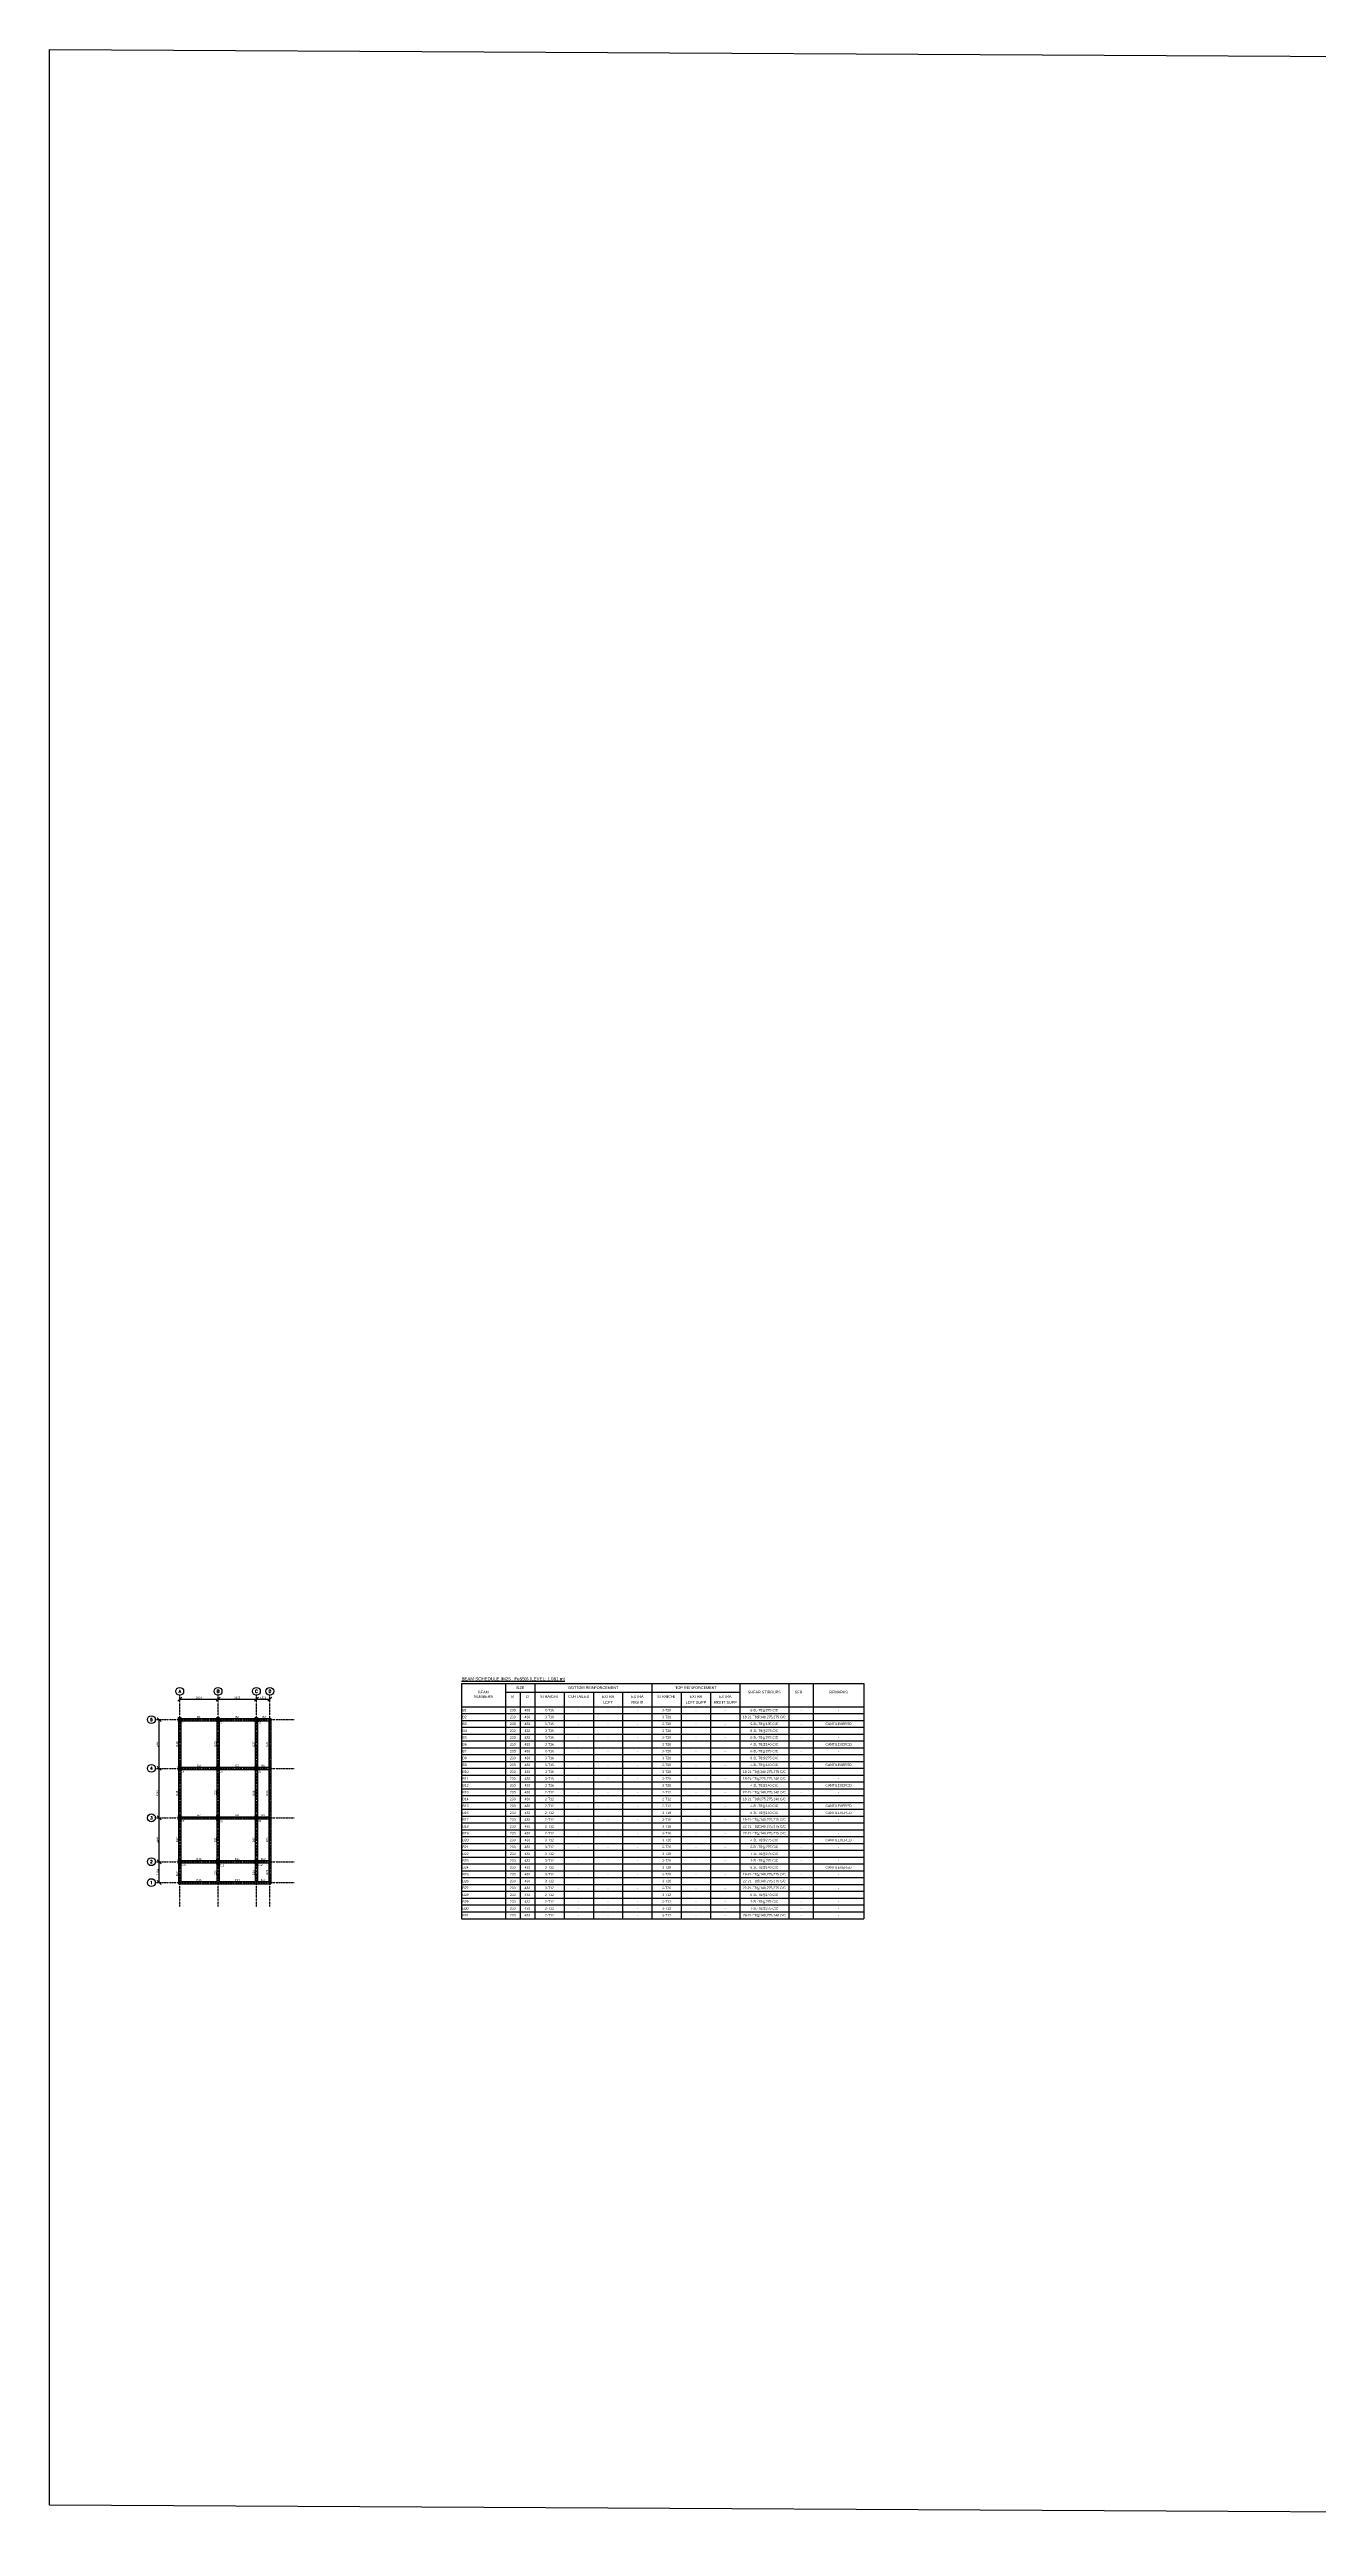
# Model space of a CAD drawing. Header units: inches. Extents: x -816171 to 9366335, y -450961 to 689132.
# Drawn here: x 4345625 to 4475512, y 139179 to 392839 of the extents above; entities that cross this region are included whole.
import ezdxf
from ezdxf.enums import TextEntityAlignment as Align

# ---------------------------------------------------------------- set-up
doc = ezdxf.new("R2010")
doc.units = ezdxf.units.IN
doc.header["$MEASUREMENT"] = 0
doc.linetypes.add('SCCenter', pattern=[1.2, 0.5, -0.3, 0.1, -0.3])
for name, color, linetype in [('Beam', 3, 'Continuous'), ('Beam Nos', 7, 'Continuous'), ('Column', 2, 'Continuous'), ('Column Nos', 7, 'Continuous'), ('Grid Line', 8, 'Continuous'), ('Schedule Border', 60, 'Continuous'), ('Schedule Header', 4, 'Continuous'), ('Schedule Line', 60, 'Continuous'), ('Text', 31, 'Continuous')]:
    doc.layers.add(name, color=color, linetype=linetype)
doc.styles.add('SC-BBS1', font='SansSerif')
doc.styles.add('SC-BBS2', font='SansSerif')
doc.styles.add('SC-FGT2', font='sanss___.ttf')
doc.styles.add('SC-FTG1', font='sanss___.ttf')
doc.styles.get("Standard").update_dxf_attribs({"font": 'txt.shx'})
doc.dimstyles.new('SCGridlineDim', dxfattribs={"dimtxt": 200, "dimasz": 0.18, "dimexe": 75, "dimexo": 75, "dimgap": 50, "dimtad": 1, "dimtoh": 1, "dimdec": 0, "dimzin": 0, "dimdsep": 46, "dimtxsty": 'SC-BBS2', "dimtsz": 200, "dimcen": 0.09, "dimclrd": 8, "dimclre": 8, "dimclrt": 31, "dimadec": 0, "dimazin": 0, "dimtfac": 1, "dimtdec": 0, "dimtix": 1, "dimtofl": 0, "dimtmove": 0, "dimatfit": 3, "dimfxl": 1, "dimtolj": 1, "dimtzin": 0, "dimarcsym": 0})

# ---------------------------------------------------------------- blocks, each defined once
blk = doc.blocks.new('*D1783')
at = {"layer": 'DEFPOINTS', "color": 0, "transparency": 16777216}
for p in [(4356850, 207252), (4356850, 207252), (4356850, 205118)]:
    blk.add_point(p, dxfattribs=at)
at = {"layer": 'Grid Line', "color": 8, "lineweight": -2, "transparency": 16777216}
for p, q in [((4357050, 207052), (4356650, 207452)), ((4356850, 205118), (4356850, 207252)), ((4356925, 207252), (4356925, 207252)), ((4357050, 204918), (4356650, 205318)), ((4356925, 205118), (4356925, 205118))]:
    blk.add_line(p, q, dxfattribs=at)
at = {"layer": 'Grid Line', "color": 31, "transparency": 16777216, "insert": (4356697, 206185), "char_height": 200, "attachment_point": 5, "rotation": 90, "style": 'SC-BBS2'}
blk.add_mtext('\\A1;2134', dxfattribs=at)
blk = doc.blocks.new('*D1784')
at = {"layer": 'DEFPOINTS', "color": 0, "transparency": 16777216}
for p in [(4356850, 211748), (4356850, 211748), (4356850, 207252)]:
    blk.add_point(p, dxfattribs=at)
at = {"layer": 'Grid Line', "color": 8, "lineweight": -2, "transparency": 16777216}
for p, q in [((4357050, 211548), (4356650, 211948)), ((4356850, 207252), (4356850, 211748)), ((4356925, 211748), (4356925, 211748)), ((4357050, 207052), (4356650, 207452)), ((4356925, 207252), (4356925, 207252))]:
    blk.add_line(p, q, dxfattribs=at)
at = {"layer": 'Grid Line', "color": 31, "transparency": 16777216, "insert": (4356697, 209500), "char_height": 200, "attachment_point": 5, "rotation": 90, "style": 'SC-BBS2'}
blk.add_mtext('\\A1;4496', dxfattribs=at)
blk = doc.blocks.new('*D1785')
at = {"layer": 'DEFPOINTS', "color": 0, "transparency": 16777216}
for p in [(4356850, 216815), (4356850, 216815), (4356850, 211748)]:
    blk.add_point(p, dxfattribs=at)
at = {"layer": 'Grid Line', "color": 8, "lineweight": -2, "transparency": 16777216}
for p, q in [((4357050, 216615), (4356650, 217015)), ((4356850, 211748), (4356850, 216815)), ((4356925, 216815), (4356925, 216815)), ((4357050, 211548), (4356650, 211948)), ((4356925, 211748), (4356925, 211748))]:
    blk.add_line(p, q, dxfattribs=at)
at = {"layer": 'Grid Line', "color": 31, "transparency": 16777216, "insert": (4356697, 214282), "char_height": 200, "attachment_point": 5, "rotation": 90, "style": 'SC-BBS2'}
blk.add_mtext('\\A1;5067', dxfattribs=at)
blk = doc.blocks.new('*D1786')
at = {"layer": 'DEFPOINTS', "color": 0, "transparency": 16777216}
for p in [(4356850, 221806), (4356850, 221806), (4356850, 216815)]:
    blk.add_point(p, dxfattribs=at)
at = {"layer": 'Grid Line', "color": 8, "lineweight": -2, "transparency": 16777216}
for p, q in [((4357050, 221606), (4356650, 222006)), ((4356850, 216815), (4356850, 221806)), ((4356925, 221806), (4356925, 221806)), ((4357050, 216615), (4356650, 217015)), ((4356925, 216815), (4356925, 216815))]:
    blk.add_line(p, q, dxfattribs=at)
at = {"layer": 'Grid Line', "color": 31, "transparency": 16777216, "insert": (4356697, 219311), "char_height": 200, "attachment_point": 5, "rotation": 90, "style": 'SC-BBS2'}
blk.add_mtext('\\A1;4991', dxfattribs=at)
blk = doc.blocks.new('*D1787')
at = {"layer": 'DEFPOINTS', "color": 0, "transparency": 16777216}
for p in [(4358950, 223906), (4362874, 223906), (4362874, 223906)]:
    blk.add_point(p, dxfattribs=at)
at = {"layer": 'Grid Line', "color": 8, "lineweight": -2, "transparency": 16777216}
for p, q in [((4358750, 223706), (4359150, 224106)), ((4358950, 223906), (4362874, 223906)), ((4362674, 223706), (4363074, 224106))]:
    blk.add_line(p, q, dxfattribs=at)
at = {"layer": 'Grid Line', "color": 31, "transparency": 16777216, "insert": (4360912, 224059), "char_height": 200, "attachment_point": 5, "style": 'SC-BBS2'}
blk.add_mtext('\\A1;3924', dxfattribs=at)
blk = doc.blocks.new('*D1788')
at = {"layer": 'DEFPOINTS', "color": 0, "transparency": 16777216}
for p in [(4362874, 223906), (4366799, 223906), (4366799, 223906)]:
    blk.add_point(p, dxfattribs=at)
at = {"layer": 'Grid Line', "color": 8, "lineweight": -2, "transparency": 16777216}
for p, q in [((4362674, 223706), (4363074, 224106)), ((4362874, 223906), (4366799, 223906)), ((4366599, 223706), (4366999, 224106))]:
    blk.add_line(p, q, dxfattribs=at)
at = {"layer": 'Grid Line', "color": 31, "transparency": 16777216, "insert": (4364837, 224059), "char_height": 200, "attachment_point": 5, "style": 'SC-BBS2'}
blk.add_mtext('\\A1;3925', dxfattribs=at)
blk = doc.blocks.new('*D1789')
at = {"layer": 'DEFPOINTS', "color": 0, "transparency": 16777216}
for p in [(4366799, 223906), (4368171, 223906), (4368171, 223906)]:
    blk.add_point(p, dxfattribs=at)
at = {"layer": 'Grid Line', "color": 8, "lineweight": -2, "transparency": 16777216}
for p, q in [((4366599, 223706), (4366999, 224106)), ((4366799, 223906), (4368171, 223906)), ((4367971, 223706), (4368371, 224106))]:
    blk.add_line(p, q, dxfattribs=at)
at = {"layer": 'Grid Line', "color": 31, "transparency": 16777216, "insert": (4367485, 224059), "char_height": 200, "attachment_point": 5, "style": 'SC-BBS2'}
blk.add_mtext('\\A1;1372', dxfattribs=at)

msp = doc.modelspace()

# ---------------------------------------------------------------- hatches: boundary and pattern name
at = {"layer": 'Column'}
for points in [[(4359065.37167, 221581.08768), (4358835.37167, 221581.08768), (4358835.37167, 222031.08768), (4359065.37167, 222031.08768)], [(4362989.37167, 221581.08768), (4362759.37167, 221581.08768), (4362759.37167, 222031.08768), (4362989.37167, 222031.08768)], [(4366914.37167, 221581.08768), (4366684.37167, 221581.08768), (4366684.37167, 222031.08768), (4366914.37167, 222031.08768)], [(4359065.37167, 216590.08768), (4358835.37167, 216590.08768), (4358835.37167, 217040.08768), (4359065.37167, 217040.08768)], [(4362989.37167, 216590.08768), (4362759.37167, 216590.08768), (4362759.37167, 217040.08768), (4362989.37167, 217040.08768)], [(4366914.37167, 216590.08768), (4366684.37167, 216590.08768), (4366684.37167, 217040.08768), (4366914.37167, 217040.08768)], [(4359065.37167, 211523.08768), (4358835.37167, 211523.08768), (4358835.37167, 211973.08768), (4359065.37167, 211973.08768)], [(4362989.37167, 211483.08768), (4362759.37167, 211483.08768), (4362759.37167, 212013.08768), (4362989.37167, 212013.08768)], [(4366914.37167, 211523.08768), (4366684.37167, 211523.08768), (4366684.37167, 211973.08768), (4366914.37167, 211973.08768)], [(4359065.37167, 207027.08768), (4358835.37167, 207027.08768), (4358835.37167, 207477.08768), (4359065.37167, 207477.08768)], [(4362989.37167, 206987.08768), (4362759.37167, 206987.08768), (4362759.37167, 207517.08768), (4362989.37167, 207517.08768)], [(4366914.37167, 207027.08768), (4366684.37167, 207027.08768), (4366684.37167, 207477.08768), (4366914.37167, 207477.08768)]]:
    msp.add_hatch(color=256, dxfattribs=at).paths.add_polyline_path(points, flags=0)

# ---------------------------------------------------------------- linework, layer by layer
msp.add_lwpolyline([(4345625.03926, 392838.94799), (4752076.79706, 390657.34345), (4752076.79706, 139178.61934), (4345625.03926, 141360.22388)], close=True)
at = {"layer": 'Beam'}
for p, q in [((4358835.37167, 221581.08768), (4358835.37167, 217040.08768)), ((4359065.37167, 221921.08768), (4362759.37167, 221921.08768)), ((4359065.37167, 221691.08768), (4362759.37167, 221691.08768)), ((4359065.37167, 221581.08768), (4359065.37167, 217040.08768)), ((4362759.37167, 221581.08768), (4362759.37167, 217040.08768)), ((4362989.37167, 221921.08768), (4366684.37167, 221921.08768)), ((4362989.37167, 221691.08768), (4366684.37167, 221691.08768)), ((4362989.37167, 221581.08768), (4362989.37167, 217040.08768)), ((4366684.37167, 221581.08768), (4366684.37167, 217040.08768)), ((4366914.37167, 221921.08768), (4368286.37167, 221921.08768)), ((4366914.37167, 221691.08768), (4368056.37167, 221691.08768)), ((4366914.37167, 221581.08768), (4366914.37167, 217040.08768)), ((4368056.37167, 221691.08768), (4368056.37167, 216930.08768)), ((4368286.37167, 221921.08768), (4368286.37167, 216700.08768)), ((4358835.37167, 216590.08768), (4358835.37167, 211973.08768)), ((4359065.37167, 216930.08768), (4362759.37167, 216930.08768)), ((4359065.37167, 216700.08768), (4362759.37167, 216700.08768)), ((4359065.37167, 216590.08768), (4359065.37167, 211973.08768)), ((4362759.37167, 216590.08768), (4362759.37167, 212013.08768)), ((4362989.37167, 216930.08768), (4366684.37167, 216930.08768)), ((4362989.37167, 216700.08768), (4366684.37167, 216700.08768)), ((4362989.37167, 216590.08768), (4362989.37167, 212013.08768)), ((4366684.37167, 216590.08768), (4366684.37167, 211973.08768)), ((4366914.37167, 216930.08768), (4368056.37167, 216930.08768)), ((4366914.37167, 216700.08768), (4368056.37167, 216700.08768)), ((4366914.37167, 216590.08768), (4366914.37167, 211973.08768)), ((4368056.37167, 216700.08768), (4368056.37167, 211863.08768)), ((4368286.37167, 216815.08768), (4368286.37167, 211633.08768)), ((4358835.37167, 211523.08768), (4358835.37167, 207477.08768)), ((4359065.37167, 211863.08768), (4362759.37167, 211863.08768)), ((4359065.37167, 211633.08768), (4362759.37167, 211633.08768)), ((4359065.37167, 211523.08768), (4359065.37167, 207477.08768)), ((4362759.37167, 211483.08768), (4362759.37167, 207517.08768)), ((4362989.37167, 211863.08768), (4366684.37167, 211863.08768)), ((4362989.37167, 211633.08768), (4366684.37167, 211633.08768)), ((4362989.37167, 211483.08768), (4362989.37167, 207517.08768)), ((4366684.37167, 211523.08768), (4366684.37167, 207477.08768)), ((4366914.37167, 211863.08768), (4368056.37167, 211863.08768)), ((4366914.37167, 211633.08768), (4368056.37167, 211633.08768)), ((4366914.37167, 211523.08768), (4366914.37167, 207477.08768)), ((4368056.37167, 211633.08768), (4368056.37167, 207367.08768)), ((4368286.37167, 211748.08768), (4368286.37167, 207137.08768)), ((4358835.37167, 207027.08768), (4358835.37167, 205003.08768)), ((4359065.37167, 207367.08768), (4362759.37167, 207367.08768)), ((4359065.37167, 207137.08768), (4362759.37167, 207137.08768)), ((4359065.37167, 207027.08768), (4359065.37167, 205233.08768)), ((4362759.37167, 206987.08768), (4362759.37167, 205233.08768)), ((4362989.37167, 207367.08768), (4366684.37167, 207367.08768)), ((4362989.37167, 207137.08768), (4366684.37167, 207137.08768)), ((4362989.37167, 206987.08768), (4362989.37167, 205233.08768)), ((4366684.37167, 207027.08768), (4366684.37167, 205233.08768)), ((4366914.37167, 207367.08768), (4368056.37167, 207367.08768)), ((4366914.37167, 207137.08768), (4368056.37167, 207137.08768)), ((4366914.37167, 207027.08768), (4366914.37167, 205233.08768)), ((4368056.37167, 207137.08768), (4368056.37167, 205233.08768)), ((4368286.37167, 207252.08768), (4368286.37167, 205003.08768)), ((4358835.37167, 205003.08768), (4362989.37167, 205003.08768)), ((4359065.37167, 205233.08768), (4362759.37167, 205233.08768)), ((4362931.87167, 205003.08768), (4366914.37167, 205003.08768)), ((4362989.37167, 205233.08768), (4366684.37167, 205233.08768)), ((4366856.87167, 205003.08768), (4368286.37167, 205003.08768)), ((4366914.37167, 205233.08768), (4368056.37167, 205233.08768))]:
    msp.add_line(p, q, dxfattribs=at)
at = {"layer": 'Column'}
for points in [[(4359065.37167, 221581.08768), (4358835.37167, 221581.08768), (4358835.37167, 222031.08768), (4359065.37167, 222031.08768)], [(4362989.37167, 221581.08768), (4362759.37167, 221581.08768), (4362759.37167, 222031.08768), (4362989.37167, 222031.08768)], [(4366914.37167, 221581.08768), (4366684.37167, 221581.08768), (4366684.37167, 222031.08768), (4366914.37167, 222031.08768)], [(4359065.37167, 216590.08768), (4358835.37167, 216590.08768), (4358835.37167, 217040.08768), (4359065.37167, 217040.08768)], [(4362989.37167, 216590.08768), (4362759.37167, 216590.08768), (4362759.37167, 217040.08768), (4362989.37167, 217040.08768)], [(4366914.37167, 216590.08768), (4366684.37167, 216590.08768), (4366684.37167, 217040.08768), (4366914.37167, 217040.08768)], [(4359065.37167, 211523.08768), (4358835.37167, 211523.08768), (4358835.37167, 211973.08768), (4359065.37167, 211973.08768)], [(4362989.37167, 211483.08768), (4362759.37167, 211483.08768), (4362759.37167, 212013.08768), (4362989.37167, 212013.08768)], [(4366914.37167, 211523.08768), (4366684.37167, 211523.08768), (4366684.37167, 211973.08768), (4366914.37167, 211973.08768)], [(4359065.37167, 207027.08768), (4358835.37167, 207027.08768), (4358835.37167, 207477.08768), (4359065.37167, 207477.08768)], [(4362989.37167, 206987.08768), (4362759.37167, 206987.08768), (4362759.37167, 207517.08768), (4362989.37167, 207517.08768)], [(4366914.37167, 207027.08768), (4366684.37167, 207027.08768), (4366684.37167, 207477.08768), (4366914.37167, 207477.08768)]]:
    msp.add_lwpolyline(points, close=True, dxfattribs=at)
at = {"layer": 'Grid Line', "linetype": 'SCCenter'}
for p, q in [((4358950.37167, 202618.08768), (4358950.37167, 224306.08768)), ((4362874.37167, 202618.08768), (4362874.37167, 224306.08768)), ((4366799.37167, 202618.08768), (4366799.37167, 224306.08768)), ((4368171.37167, 202618.08768), (4368171.37167, 224306.08768)), ((4356450.37167, 221806.08768), (4370671.37167, 221806.08768)), ((4356450.37167, 216815.08768), (4370671.37167, 216815.08768)), ((4356450.37167, 211748.08768), (4370671.37167, 211748.08768)), ((4356450.37167, 207252.08768), (4370671.37167, 207252.08768)), ((4356450.37167, 205118.08768), (4370671.37167, 205118.08768))]:
    msp.add_line(p, q, dxfattribs=at)
at = {"layer": 'Grid Line'}
for centre in [(4358950.37167, 224706.08768), (4362874.37167, 224706.08768), (4366799.37167, 224706.08768), (4368171.37167, 224706.08768), (4356050.37167, 221806.08768), (4356050.37167, 216815.08768), (4356050.37167, 211748.08768), (4356050.37167, 207252.08768), (4356050.37167, 205118.08768)]:
    msp.add_circle(centre, 400, dxfattribs=at)
at = {"layer": 'Schedule Border'}
for p, q in [((4387789.71195, 225522.20904), (4428989.71195, 225522.20904)), ((4387789.71195, 225522.20904), (4387789.71195, 201422.20904)), ((4392289.71195, 225522.20904), (4392289.71195, 201422.20904)), ((4395289.71195, 225522.20904), (4395289.71195, 201422.20904)), ((4407289.71195, 225522.20904), (4407289.71195, 201422.20904)), ((4416289.71195, 225522.20904), (4416289.71195, 201422.20904)), ((4421289.71195, 225522.20904), (4421289.71195, 201422.20904)), ((4423789.71195, 225522.20904), (4423789.71195, 201422.20904)), ((4428989.71195, 225522.20904), (4428989.71195, 201422.20904)), ((4387789.71195, 223122.20904), (4428989.71195, 223122.20904)), ((4387789.71195, 201422.20904), (4428989.71195, 201422.20904))]:
    msp.add_line(p, q, dxfattribs=at)
at = {"layer": 'Schedule Line'}
for p, q in [((4392289.71195, 224622.20904), (4416289.71195, 224622.20904)), ((4393789.71195, 224622.20904), (4393789.71195, 201422.20904)), ((4398289.71195, 224622.20904), (4398289.71195, 201422.20904)), ((4401289.71195, 224622.20904), (4401289.71195, 201422.20904)), ((4404289.71195, 224622.20904), (4404289.71195, 201422.20904)), ((4410289.71195, 224622.20904), (4410289.71195, 201422.20904)), ((4413289.71195, 224622.20904), (4413289.71195, 201422.20904)), ((4387789.71195, 222422.20904), (4428989.71195, 222422.20904)), ((4387789.71195, 221722.20904), (4428989.71195, 221722.20904)), ((4387789.71195, 221022.20904), (4428989.71195, 221022.20904)), ((4387789.71195, 220322.20904), (4428989.71195, 220322.20904)), ((4387789.71195, 219622.20904), (4428989.71195, 219622.20904)), ((4387789.71195, 218922.20904), (4428989.71195, 218922.20904)), ((4387789.71195, 218222.20904), (4428989.71195, 218222.20904)), ((4387789.71195, 217522.20904), (4428989.71195, 217522.20904)), ((4387789.71195, 216822.20904), (4428989.71195, 216822.20904)), ((4387789.71195, 216122.20904), (4428989.71195, 216122.20904)), ((4387789.71195, 215422.20904), (4428989.71195, 215422.20904)), ((4387789.71195, 214722.20904), (4428989.71195, 214722.20904)), ((4387789.71195, 214022.20904), (4428989.71195, 214022.20904)), ((4387789.71195, 213322.20904), (4428989.71195, 213322.20904)), ((4387789.71195, 212622.20904), (4428989.71195, 212622.20904)), ((4387789.71195, 211922.20904), (4428989.71195, 211922.20904)), ((4387789.71195, 211222.20904), (4428989.71195, 211222.20904)), ((4387789.71195, 210522.20904), (4428989.71195, 210522.20904)), ((4387789.71195, 209822.20904), (4428989.71195, 209822.20904)), ((4387789.71195, 209122.20904), (4428989.71195, 209122.20904)), ((4387789.71195, 208422.20904), (4428989.71195, 208422.20904)), ((4387789.71195, 207722.20904), (4428989.71195, 207722.20904)), ((4387789.71195, 207022.20904), (4428989.71195, 207022.20904)), ((4387789.71195, 206322.20904), (4428989.71195, 206322.20904)), ((4387789.71195, 205622.20904), (4428989.71195, 205622.20904)), ((4387789.71195, 204922.20904), (4428989.71195, 204922.20904)), ((4387789.71195, 204222.20904), (4428989.71195, 204222.20904)), ((4387789.71195, 203522.20904), (4428989.71195, 203522.20904)), ((4387789.71195, 202822.20904), (4428989.71195, 202822.20904)), ((4387789.71195, 202122.20904), (4428989.71195, 202122.20904))]:
    msp.add_line(p, q, dxfattribs=at)

# ---------------------------------------------------------------- texts
at = {"layer": 'Beam Nos', "style": 'SC-BBS1'}
for s, p in [('B1', (4360912.37167, 221921.08768)), ('B2', (4364836.87167, 221921.08768)), ('B3', (4367600.37167, 221921.08768)), ('B4', (4360912.37167, 216930.08768)), ('B5', (4364836.87167, 216930.08768)), ('B6', (4367485.37167, 216930.08768)), ('B7', (4360912.37167, 211863.08768)), ('B8', (4364836.87167, 211863.08768)), ('B9', (4367485.37167, 211863.08768)), ('B10', (4360912.37167, 207367.08768)), ('B13', (4360912.37167, 205233.08768)), ('B11', (4364836.87167, 207367.08768)), ('B14', (4364836.87167, 205233.08768)), ('B12', (4367485.37167, 207367.08768)), ('B15', (4367485.37167, 205233.08768))]:
    msp.add_text(s, height=200, dxfattribs=at).set_placement(p, align=Align.BOTTOM_CENTER)
for s, p in [('B19', (4358835.37167, 219310.58768)), ('B23', (4362759.37167, 219310.58768)), ('B27', (4366684.37167, 219310.58768)), ('B31', (4368056.37167, 219310.58768)), ('B18', (4358835.37167, 214281.58768)), ('B22', (4362759.37167, 214301.58768)), ('B26', (4366684.37167, 214281.58768)), ('B30', (4368056.37167, 214281.58768)), ('B17', (4358835.37167, 209500.08768)), ('B21', (4362759.37167, 209500.08768)), ('B25', (4366684.37167, 209500.08768)), ('B29', (4368056.37167, 209500.08768)), ('B16', (4358835.37167, 206015.08768)), ('B20', (4362759.37167, 206110.08768)), ('B24', (4366684.37167, 206130.08768)), ('B28', (4368056.37167, 206185.08768))]:
    msp.add_text(s, height=200, rotation=90, dxfattribs=at).set_placement(p, align=Align.BOTTOM_CENTER)
at = {"layer": 'Column Nos', "style": 'SC-BBS2'}
for s, p in [('C1', (4359065.37167, 221581.08768)), ('C2', (4362989.37167, 221581.08768)), ('C3', (4366914.37167, 221581.08768)), ('C4', (4359065.37167, 216590.08768)), ('C5', (4362989.37167, 216590.08768)), ('C6', (4366914.37167, 216590.08768)), ('C7', (4359065.37167, 211523.08768)), ('C8', (4362989.37167, 211483.08768)), ('C9', (4366914.37167, 211523.08768)), ('C10', (4359065.37167, 207027.08768)), ('C11', (4362989.37167, 206987.08768)), ('C12', (4366914.37167, 207027.08768))]:
    msp.add_text(s, height=200, dxfattribs=at).set_placement(p, align=Align.TOP_LEFT)
at = {"layer": 'Grid Line'}
for s, p in [('A', (4358950.37167, 224706.08768)), ('B', (4362874.37167, 224706.08768)), ('C', (4366799.37167, 224706.08768)), ('D', (4368171.37167, 224706.08768)), ('5', (4356050.37167, 221806.08768)), ('4', (4356050.37167, 216815.08768)), ('3', (4356050.37167, 211748.08768)), ('2', (4356050.37167, 207252.08768)), ('1', (4356050.37167, 205118.08768))]:
    msp.add_text(s, height=300, dxfattribs=at).set_placement(p, align=Align.MIDDLE)
at = {"layer": 'Schedule Header', "style": 'SC-FTG1'}
msp.add_text('%%UBEAM SCHEDULE (M25 : Fe550) (LEVEL: 1.981 m)', height=325, dxfattribs=at).set_placement((4387789.71195, 225822.20904))
for s, p in [('NUMBERS', (4390039.71195, 224172.20904)), ('BEAM', (4390039.71195, 224622.20904)), ('B', (4393039.71195, 224172.20904)), ('SIZE', (4393789.71195, 225072.20904)), ('D', (4394539.71195, 224172.20904)), ('STRAIGHT', (4396789.71195, 224172.20904)), ('CURTAILED', (4399789.71195, 224172.20904)), ('BOTTOM REINFORCEMENT', (4401289.71195, 225072.20904)), ('EXTRA', (4402789.71195, 224172.20904)), ('LEFT', (4402789.71195, 223572.20904)), ('EXTRA', (4405789.71195, 224172.20904)), ('RIGHT', (4405789.71195, 223572.20904)), ('STRAIGHT', (4408789.71195, 224172.20904)), ('TOP REINFORCEMENT', (4411789.71195, 225072.20904)), ('LEFT SUPP', (4411789.71195, 223572.20904)), ('EXTRA', (4411789.71195, 224172.20904)), ('RIGHT SUPP', (4414789.71195, 223572.20904)), ('EXTRA', (4414789.71195, 224172.20904)), ('SHEAR STIRRUPS', (4418789.71195, 224622.20904)), ('SFR', (4422289.71195, 224622.20904)), ('REMARKS', (4426389.71195, 224622.20904))]:
    msp.add_text(s, height=275, dxfattribs=at).set_placement(p, align=Align.MIDDLE)
at = {"layer": 'Text', "style": 'SC-FGT2'}
for s, p in [('B1', (4387889.71195, 222772.20904)), ('B2', (4387889.71195, 222072.20904)), ('B3', (4387889.71195, 221372.20904)), ('B4', (4387889.71195, 220672.20904)), ('B5', (4387889.71195, 219972.20904)), ('B6', (4387889.71195, 219272.20904)), ('B7', (4387889.71195, 218572.20904)), ('B8', (4387889.71195, 217872.20904)), ('B9', (4387889.71195, 217172.20904)), ('B10', (4387889.71195, 216472.20904)), ('B11', (4387889.71195, 215772.20904)), ('B12', (4387889.71195, 215072.20904)), ('B13', (4387889.71195, 214372.20904)), ('B14', (4387889.71195, 213672.20904)), ('B15', (4387889.71195, 212972.20904)), ('B16', (4387889.71195, 212272.20904)), ('B17', (4387889.71195, 211572.20904)), ('B18', (4387889.71195, 210872.20904)), ('B19', (4387889.71195, 210172.20904)), ('B20', (4387889.71195, 209472.20904)), ('B21', (4387889.71195, 208772.20904)), ('B22', (4387889.71195, 208072.20904)), ('B23', (4387889.71195, 207372.20904)), ('B24', (4387889.71195, 206672.20904)), ('B25', (4387889.71195, 205972.20904)), ('B26', (4387889.71195, 205272.20904)), ('B27', (4387889.71195, 204572.20904)), ('B28', (4387889.71195, 203872.20904)), ('B29', (4387889.71195, 203172.20904)), ('B30', (4387889.71195, 202472.20904)), ('B31', (4387889.71195, 201772.20904))]:
    msp.add_text(s, height=250, dxfattribs=at).set_placement(p, align=Align.MIDDLE_LEFT)
for s, p in [('230', (4393039.71195, 222772.20904)), ('230', (4393039.71195, 222072.20904)), ('230', (4393039.71195, 221372.20904)), ('230', (4393039.71195, 220672.20904)), ('430', (4394539.71195, 222772.20904)), ('430', (4394539.71195, 222072.20904)), ('430', (4394539.71195, 221372.20904)), ('430', (4394539.71195, 220672.20904)), ('3-T16', (4396789.71195, 222772.20904)), ('3-T16', (4396789.71195, 222072.20904)), ('3-T16', (4396789.71195, 221372.20904)), ('3-T16', (4396789.71195, 220672.20904)), ('-', (4399789.71195, 222772.20904)), ('-', (4399789.71195, 222072.20904)), ('-', (4399789.71195, 221372.20904)), ('-', (4402789.71195, 222772.20904)), ('-', (4402789.71195, 222072.20904)), ('-', (4402789.71195, 221372.20904)), ('-', (4405789.71195, 222772.20904)), ('-', (4405789.71195, 222072.20904)), ('-', (4405789.71195, 221372.20904)), ('3-T20', (4408789.71195, 222772.20904)), ('3-T20', (4408789.71195, 222072.20904)), ('3-T20', (4408789.71195, 221372.20904)), ('3-T20', (4408789.71195, 220672.20904)), ('-', (4411789.71195, 222772.20904)), ('-', (4411789.71195, 222072.20904)), ('-', (4411789.71195, 221372.20904)), ('-', (4414789.71195, 222772.20904)), ('-', (4414789.71195, 222072.20904)), ('-', (4414789.71195, 221372.20904)), ('18-2L-T8@140,275,275 C/C', (4418789.71195, 222072.20904)), ('5-2L-T8@135 C/C', (4418789.71195, 221372.20904)), ('6-2L-T8@275 C/C', (4418789.71195, 222772.20904)), ('6-2L-T8@275 C/C', (4418789.71195, 220672.20904)), ('-', (4422539.71195, 222772.20904)), ('-', (4422539.71195, 222072.20904)), ('-', (4422539.71195, 221372.20904)), ('CANTILEVERED', (4426389.71195, 221372.20904)), ('-', (4426389.71195, 222772.20904)), ('-', (4426389.71195, 222072.20904)), ('230', (4393039.71195, 219972.20904)), ('230', (4393039.71195, 219272.20904)), ('230', (4393039.71195, 218572.20904)), ('430', (4394539.71195, 219972.20904)), ('430', (4394539.71195, 219272.20904)), ('430', (4394539.71195, 218572.20904)), ('3-T16', (4396789.71195, 219972.20904)), ('3-T16', (4396789.71195, 219272.20904)), ('3-T16', (4396789.71195, 218572.20904)), ('-', (4399789.71195, 220672.20904)), ('-', (4399789.71195, 219972.20904)), ('-', (4399789.71195, 219272.20904)), ('-', (4399789.71195, 218572.20904)), ('-', (4402789.71195, 220672.20904)), ('-', (4402789.71195, 219972.20904)), ('-', (4402789.71195, 219272.20904)), ('-', (4402789.71195, 218572.20904)), ('-', (4405789.71195, 220672.20904)), ('-', (4405789.71195, 219972.20904)), ('-', (4405789.71195, 219272.20904)), ('-', (4405789.71195, 218572.20904)), ('3-T20', (4408789.71195, 219972.20904)), ('3-T20', (4408789.71195, 219272.20904)), ('3-T20', (4408789.71195, 218572.20904)), ('-', (4411789.71195, 220672.20904)), ('-', (4411789.71195, 219972.20904)), ('-', (4411789.71195, 219272.20904)), ('-', (4411789.71195, 218572.20904)), ('-', (4414789.71195, 220672.20904)), ('-', (4414789.71195, 219972.20904)), ('-', (4414789.71195, 219272.20904)), ('-', (4414789.71195, 218572.20904)), ('4-2L-T8@140 C/C', (4418789.71195, 219272.20904)), ('6-2L-T8@275 C/C', (4418789.71195, 219972.20904)), ('6-2L-T8@275 C/C', (4418789.71195, 218572.20904)), ('-', (4422539.71195, 220672.20904)), ('-', (4422539.71195, 219972.20904)), ('-', (4422539.71195, 219272.20904)), ('-', (4422539.71195, 218572.20904)), ('CANTILEVERED', (4426389.71195, 219272.20904)), ('-', (4426389.71195, 220672.20904)), ('-', (4426389.71195, 219972.20904)), ('-', (4426389.71195, 218572.20904)), ('230', (4393039.71195, 217872.20904)), ('230', (4393039.71195, 217172.20904)), ('230', (4393039.71195, 216472.20904)), ('230', (4393039.71195, 215772.20904)), ('430', (4394539.71195, 217872.20904)), ('430', (4394539.71195, 217172.20904)), ('430', (4394539.71195, 216472.20904)), ('430', (4394539.71195, 215772.20904)), ('3-T16', (4396789.71195, 217872.20904)), ('3-T16', (4396789.71195, 217172.20904)), ('3-T16', (4396789.71195, 216472.20904)), ('3-T16', (4396789.71195, 215772.20904)), ('-', (4399789.71195, 217872.20904)), ('-', (4399789.71195, 217172.20904)), ('-', (4399789.71195, 216472.20904)), ('-', (4399789.71195, 215772.20904)), ('-', (4402789.71195, 217872.20904)), ('-', (4402789.71195, 217172.20904)), ('-', (4402789.71195, 216472.20904)), ('-', (4402789.71195, 215772.20904)), ('-', (4405789.71195, 217872.20904)), ('-', (4405789.71195, 217172.20904)), ('-', (4405789.71195, 216472.20904)), ('-', (4405789.71195, 215772.20904)), ('3-T20', (4408789.71195, 217872.20904)), ('3-T20', (4408789.71195, 217172.20904)), ('3-T20', (4408789.71195, 216472.20904)), ('3-T20', (4408789.71195, 215772.20904)), ('-', (4411789.71195, 217872.20904)), ('-', (4411789.71195, 217172.20904)), ('-', (4411789.71195, 216472.20904)), ('-', (4411789.71195, 215772.20904)), ('-', (4414789.71195, 217872.20904)), ('-', (4414789.71195, 217172.20904)), ('-', (4414789.71195, 216472.20904)), ('-', (4414789.71195, 215772.20904)), ('18-2L-T8@140,275,275 C/C', (4418789.71195, 216472.20904)), ('18-2L-T8@275,275,140 C/C', (4418789.71195, 215772.20904)), ('4-2L-T8@140 C/C', (4418789.71195, 217172.20904)), ('6-2L-T8@275 C/C', (4418789.71195, 217872.20904)), ('-', (4422539.71195, 217872.20904)), ('-', (4422539.71195, 217172.20904)), ('-', (4422539.71195, 216472.20904)), ('-', (4422539.71195, 215772.20904)), ('CANTILEVERED', (4426389.71195, 217172.20904)), ('-', (4426389.71195, 217872.20904)), ('-', (4426389.71195, 216472.20904)), ('-', (4426389.71195, 215772.20904)), ('230', (4393039.71195, 215072.20904)), ('230', (4393039.71195, 214372.20904)), ('230', (4393039.71195, 213672.20904)), ('230', (4393039.71195, 212972.20904)), ('430', (4394539.71195, 215072.20904)), ('430', (4394539.71195, 214372.20904)), ('430', (4394539.71195, 213672.20904)), ('430', (4394539.71195, 212972.20904)), ('3-T16', (4396789.71195, 215072.20904)), ('2-T12', (4396789.71195, 214372.20904)), ('2-T12', (4396789.71195, 213672.20904)), ('2-T12', (4396789.71195, 212972.20904)), ('-', (4399789.71195, 215072.20904)), ('-', (4399789.71195, 214372.20904)), ('-', (4399789.71195, 213672.20904)), ('-', (4402789.71195, 215072.20904)), ('-', (4402789.71195, 214372.20904)), ('-', (4402789.71195, 213672.20904)), ('-', (4405789.71195, 215072.20904)), ('-', (4405789.71195, 214372.20904)), ('-', (4405789.71195, 213672.20904)), ('3-T20', (4408789.71195, 215072.20904)), ('2-T12', (4408789.71195, 214372.20904)), ('2-T12', (4408789.71195, 213672.20904)), ('2-T12', (4408789.71195, 212972.20904)), ('-', (4411789.71195, 215072.20904)), ('-', (4411789.71195, 214372.20904)), ('-', (4411789.71195, 213672.20904)), ('-', (4414789.71195, 215072.20904)), ('-', (4414789.71195, 214372.20904)), ('-', (4414789.71195, 213672.20904)), ('22-2L-T8@140,275,140 C/C', (4418789.71195, 214372.20904)), ('18-2L-T8@275,275,140 C/C', (4418789.71195, 213672.20904)), ('4-2L-T8@140 C/C', (4418789.71195, 215072.20904)), ('4-2L-T8@140 C/C', (4418789.71195, 212972.20904)), ('-', (4422539.71195, 215072.20904)), ('-', (4422539.71195, 214372.20904)), ('-', (4422539.71195, 213672.20904)), ('CANTILEVERED', (4426389.71195, 215072.20904)), ('CANTILEVERED', (4426389.71195, 212972.20904)), ('-', (4426389.71195, 214372.20904)), ('-', (4426389.71195, 213672.20904)), ('230', (4393039.71195, 212272.20904)), ('230', (4393039.71195, 211572.20904)), ('230', (4393039.71195, 210872.20904)), ('430', (4394539.71195, 212272.20904)), ('430', (4394539.71195, 211572.20904)), ('430', (4394539.71195, 210872.20904)), ('2-T12', (4396789.71195, 212272.20904)), ('2-T12', (4396789.71195, 211572.20904)), ('2-T12', (4396789.71195, 210872.20904)), ('-', (4399789.71195, 212972.20904)), ('-', (4399789.71195, 212272.20904)), ('-', (4399789.71195, 211572.20904)), ('-', (4399789.71195, 210872.20904)), ('-', (4402789.71195, 212972.20904)), ('-', (4402789.71195, 212272.20904)), ('-', (4402789.71195, 211572.20904)), ('-', (4402789.71195, 210872.20904)), ('-', (4405789.71195, 212972.20904)), ('-', (4405789.71195, 212272.20904)), ('-', (4405789.71195, 211572.20904)), ('-', (4405789.71195, 210872.20904)), ('3-T16', (4408789.71195, 212272.20904)), ('3-T16', (4408789.71195, 211572.20904)), ('3-T16', (4408789.71195, 210872.20904)), ('-', (4411789.71195, 212972.20904)), ('-', (4411789.71195, 212272.20904)), ('-', (4411789.71195, 211572.20904)), ('-', (4411789.71195, 210872.20904)), ('-', (4414789.71195, 212972.20904)), ('-', (4414789.71195, 212272.20904)), ('-', (4414789.71195, 211572.20904)), ('-', (4414789.71195, 210872.20904)), ('22-2L-T8@140,275,275 C/C', (4418789.71195, 210872.20904)), ('19-2L-T8@140,275,275 C/C', (4418789.71195, 211572.20904)), ('6-2L-T8@140 C/C', (4418789.71195, 212272.20904)), ('-', (4422539.71195, 212972.20904)), ('-', (4422539.71195, 212272.20904)), ('-', (4422539.71195, 211572.20904)), ('-', (4422539.71195, 210872.20904)), ('CANTILEVERED', (4426389.71195, 212272.20904)), ('-', (4426389.71195, 211572.20904)), ('-', (4426389.71195, 210872.20904)), ('230', (4393039.71195, 210172.20904)), ('230', (4393039.71195, 209472.20904)), ('230', (4393039.71195, 208772.20904)), ('230', (4393039.71195, 208072.20904)), ('430', (4394539.71195, 210172.20904)), ('430', (4394539.71195, 209472.20904)), ('430', (4394539.71195, 208772.20904)), ('430', (4394539.71195, 208072.20904)), ('3-T12', (4396789.71195, 209472.20904)), ('3-T12', (4396789.71195, 208772.20904)), ('3-T12', (4396789.71195, 208072.20904)), ('2-T12', (4396789.71195, 210172.20904)), ('-', (4399789.71195, 210172.20904)), ('-', (4399789.71195, 209472.20904)), ('-', (4399789.71195, 208772.20904)), ('-', (4399789.71195, 208072.20904)), ('-', (4402789.71195, 210172.20904)), ('-', (4402789.71195, 209472.20904)), ('-', (4402789.71195, 208772.20904)), ('-', (4402789.71195, 208072.20904)), ('-', (4405789.71195, 210172.20904)), ('-', (4405789.71195, 209472.20904)), ('-', (4405789.71195, 208772.20904)), ('-', (4405789.71195, 208072.20904)), ('3-T16', (4408789.71195, 210172.20904)), ('3-T20', (4408789.71195, 209472.20904)), ('3-T20', (4408789.71195, 208772.20904)), ('3-T20', (4408789.71195, 208072.20904)), ('-', (4411789.71195, 210172.20904)), ('-', (4411789.71195, 209472.20904)), ('-', (4411789.71195, 208772.20904)), ('-', (4411789.71195, 208072.20904)), ('-', (4414789.71195, 210172.20904)), ('-', (4414789.71195, 209472.20904)), ('-', (4414789.71195, 208772.20904)), ('-', (4414789.71195, 208072.20904)), ('22-2L-T8@140,275,275 C/C', (4418789.71195, 210172.20904)), ('4-2L-T8@275 C/C', (4418789.71195, 209472.20904)), ('6-2L-T8@275 C/C', (4418789.71195, 208772.20904)), ('7-2L-T8@275 C/C', (4418789.71195, 208072.20904)), ('-', (4422539.71195, 210172.20904)), ('-', (4422539.71195, 209472.20904)), ('-', (4422539.71195, 208772.20904)), ('-', (4422539.71195, 208072.20904)), ('CANTILEVERED', (4426389.71195, 209472.20904)), ('-', (4426389.71195, 210172.20904)), ('-', (4426389.71195, 208772.20904)), ('-', (4426389.71195, 208072.20904)), ('230', (4393039.71195, 207372.20904)), ('230', (4393039.71195, 206672.20904)), ('230', (4393039.71195, 205972.20904)), ('430', (4394539.71195, 207372.20904)), ('430', (4394539.71195, 206672.20904)), ('430', (4394539.71195, 205972.20904)), ('3-T12', (4396789.71195, 207372.20904)), ('3-T12', (4396789.71195, 206672.20904)), ('3-T12', (4396789.71195, 205972.20904)), ('-', (4399789.71195, 207372.20904)), ('-', (4399789.71195, 206672.20904)), ('-', (4399789.71195, 205972.20904)), ('-', (4402789.71195, 207372.20904)), ('-', (4402789.71195, 206672.20904)), ('-', (4402789.71195, 205972.20904)), ('-', (4405789.71195, 207372.20904)), ('-', (4405789.71195, 206672.20904)), ('-', (4405789.71195, 205972.20904)), ('3-T20', (4408789.71195, 207372.20904)), ('3-T20', (4408789.71195, 206672.20904)), ('3-T20', (4408789.71195, 205972.20904)), ('-', (4411789.71195, 207372.20904)), ('-', (4411789.71195, 206672.20904)), ('-', (4411789.71195, 205972.20904)), ('-', (4414789.71195, 207372.20904)), ('-', (4414789.71195, 206672.20904)), ('-', (4414789.71195, 205972.20904)), ('19-2L-T8@140,275,275 C/C', (4418789.71195, 205972.20904)), ('6-2L-T8@140 C/C', (4418789.71195, 206672.20904)), ('7-2L-T8@275 C/C', (4418789.71195, 207372.20904)), ('-', (4422539.71195, 207372.20904)), ('-', (4422539.71195, 206672.20904)), ('-', (4422539.71195, 205972.20904)), ('CANTILEVERED', (4426389.71195, 206672.20904)), ('-', (4426389.71195, 207372.20904)), ('-', (4426389.71195, 205972.20904)), ('230', (4393039.71195, 205272.20904)), ('230', (4393039.71195, 204572.20904)), ('230', (4393039.71195, 203872.20904)), ('230', (4393039.71195, 203172.20904)), ('430', (4394539.71195, 205272.20904)), ('430', (4394539.71195, 204572.20904)), ('430', (4394539.71195, 203872.20904)), ('430', (4394539.71195, 203172.20904)), ('3-T12', (4396789.71195, 205272.20904)), ('3-T12', (4396789.71195, 204572.20904)), ('2-T12', (4396789.71195, 203872.20904)), ('2-T12', (4396789.71195, 203172.20904)), ('-', (4399789.71195, 205272.20904)), ('-', (4399789.71195, 204572.20904)), ('-', (4399789.71195, 203872.20904)), ('-', (4399789.71195, 203172.20904)), ('-', (4402789.71195, 205272.20904)), ('-', (4402789.71195, 204572.20904)), ('-', (4402789.71195, 203872.20904)), ('-', (4402789.71195, 203172.20904)), ('-', (4405789.71195, 205272.20904)), ('-', (4405789.71195, 204572.20904)), ('-', (4405789.71195, 203872.20904)), ('-', (4405789.71195, 203172.20904)), ('3-T20', (4408789.71195, 205272.20904)), ('3-T20', (4408789.71195, 204572.20904)), ('3-T12', (4408789.71195, 203872.20904)), ('3-T12', (4408789.71195, 203172.20904)), ('-', (4411789.71195, 205272.20904)), ('-', (4411789.71195, 204572.20904)), ('-', (4411789.71195, 203872.20904)), ('-', (4411789.71195, 203172.20904)), ('-', (4414789.71195, 205272.20904)), ('-', (4414789.71195, 204572.20904)), ('-', (4414789.71195, 203872.20904)), ('-', (4414789.71195, 203172.20904)), ('22-2L-T8@140,275,275 C/C', (4418789.71195, 205272.20904)), ('22-2L-T8@140,275,275 C/C', (4418789.71195, 204572.20904)), ('6-2L-T8@140 C/C', (4418789.71195, 203872.20904)), ('7-2L-T8@275 C/C', (4418789.71195, 203172.20904)), ('-', (4422539.71195, 205272.20904)), ('-', (4422539.71195, 204572.20904)), ('-', (4422539.71195, 203872.20904)), ('-', (4422539.71195, 203172.20904)), ('-', (4426389.71195, 205272.20904)), ('-', (4426389.71195, 204572.20904)), ('-', (4426389.71195, 203872.20904)), ('-', (4426389.71195, 203172.20904)), ('230', (4393039.71195, 202472.20904)), ('230', (4393039.71195, 201772.20904)), ('430', (4394539.71195, 202472.20904)), ('430', (4394539.71195, 201772.20904)), ('2-T12', (4396789.71195, 202472.20904)), ('2-T12', (4396789.71195, 201772.20904)), ('-', (4399789.71195, 202472.20904)), ('-', (4399789.71195, 201772.20904)), ('-', (4402789.71195, 202472.20904)), ('-', (4402789.71195, 201772.20904)), ('-', (4405789.71195, 202472.20904)), ('-', (4405789.71195, 201772.20904)), ('3-T12', (4408789.71195, 202472.20904)), ('3-T12', (4408789.71195, 201772.20904)), ('-', (4411789.71195, 202472.20904)), ('-', (4411789.71195, 201772.20904)), ('-', (4414789.71195, 202472.20904)), ('-', (4414789.71195, 201772.20904)), ('29-2L-T8@140,275,140 C/C', (4418789.71195, 201772.20904)), ('7-2L-T8@275 C/C', (4418789.71195, 202472.20904)), ('-', (4422539.71195, 202472.20904)), ('-', (4422539.71195, 201772.20904)), ('-', (4426389.71195, 202472.20904)), ('-', (4426389.71195, 201772.20904))]:
    msp.add_text(s, height=250, dxfattribs=at).set_placement(p, align=Align.MIDDLE_CENTER)

# ---------------------------------------------------------------- dimensions: what is measured, and where the dimension line sits
at = {"layer": 'Grid Line'}
for p1, p2, text, picture, middle in [((4358950.37167, 223906.08768), (4362874.37167, 223906.08768), '3924', '*D1787', (4360912.37167, 224059.24268)), ((4362874.37167, 223906.08768), (4366799.37167, 223906.08768), '3925', '*D1788', (4364836.87167, 224059.24268)), ((4366799.37167, 223906.08768), (4368171.37167, 223906.08768), '1372', '*D1789', (4367485.37167, 224059.24268)), ((4356850.37167, 216815.08768), (4356850.37167, 221806.08768), '4991', '*D1786', (4356697.35384, 219310.58768)), ((4356850.37167, 211748.08768), (4356850.37167, 216815.08768), '5067', '*D1785', (4356697.21667, 214281.58768)), ((4356850.37167, 207252.08768), (4356850.37167, 211748.08768), '4496', '*D1784', (4356697.21667, 209500.08768)), ((4356850.37167, 205118.08768), (4356850.37167, 207252.08768), '2134', '*D1783', (4356697.21667, 206185.08768))]:
    dim = msp.add_aligned_dim(p1=p1, p2=p2, distance=0, text=text, dimstyle='SCGridlineDim', dxfattribs=at)
    dim.commit()
    dim.dimension.update_dxf_attribs({"geometry": picture, "text_midpoint": middle})

doc.saveas('drawing.dxf')
